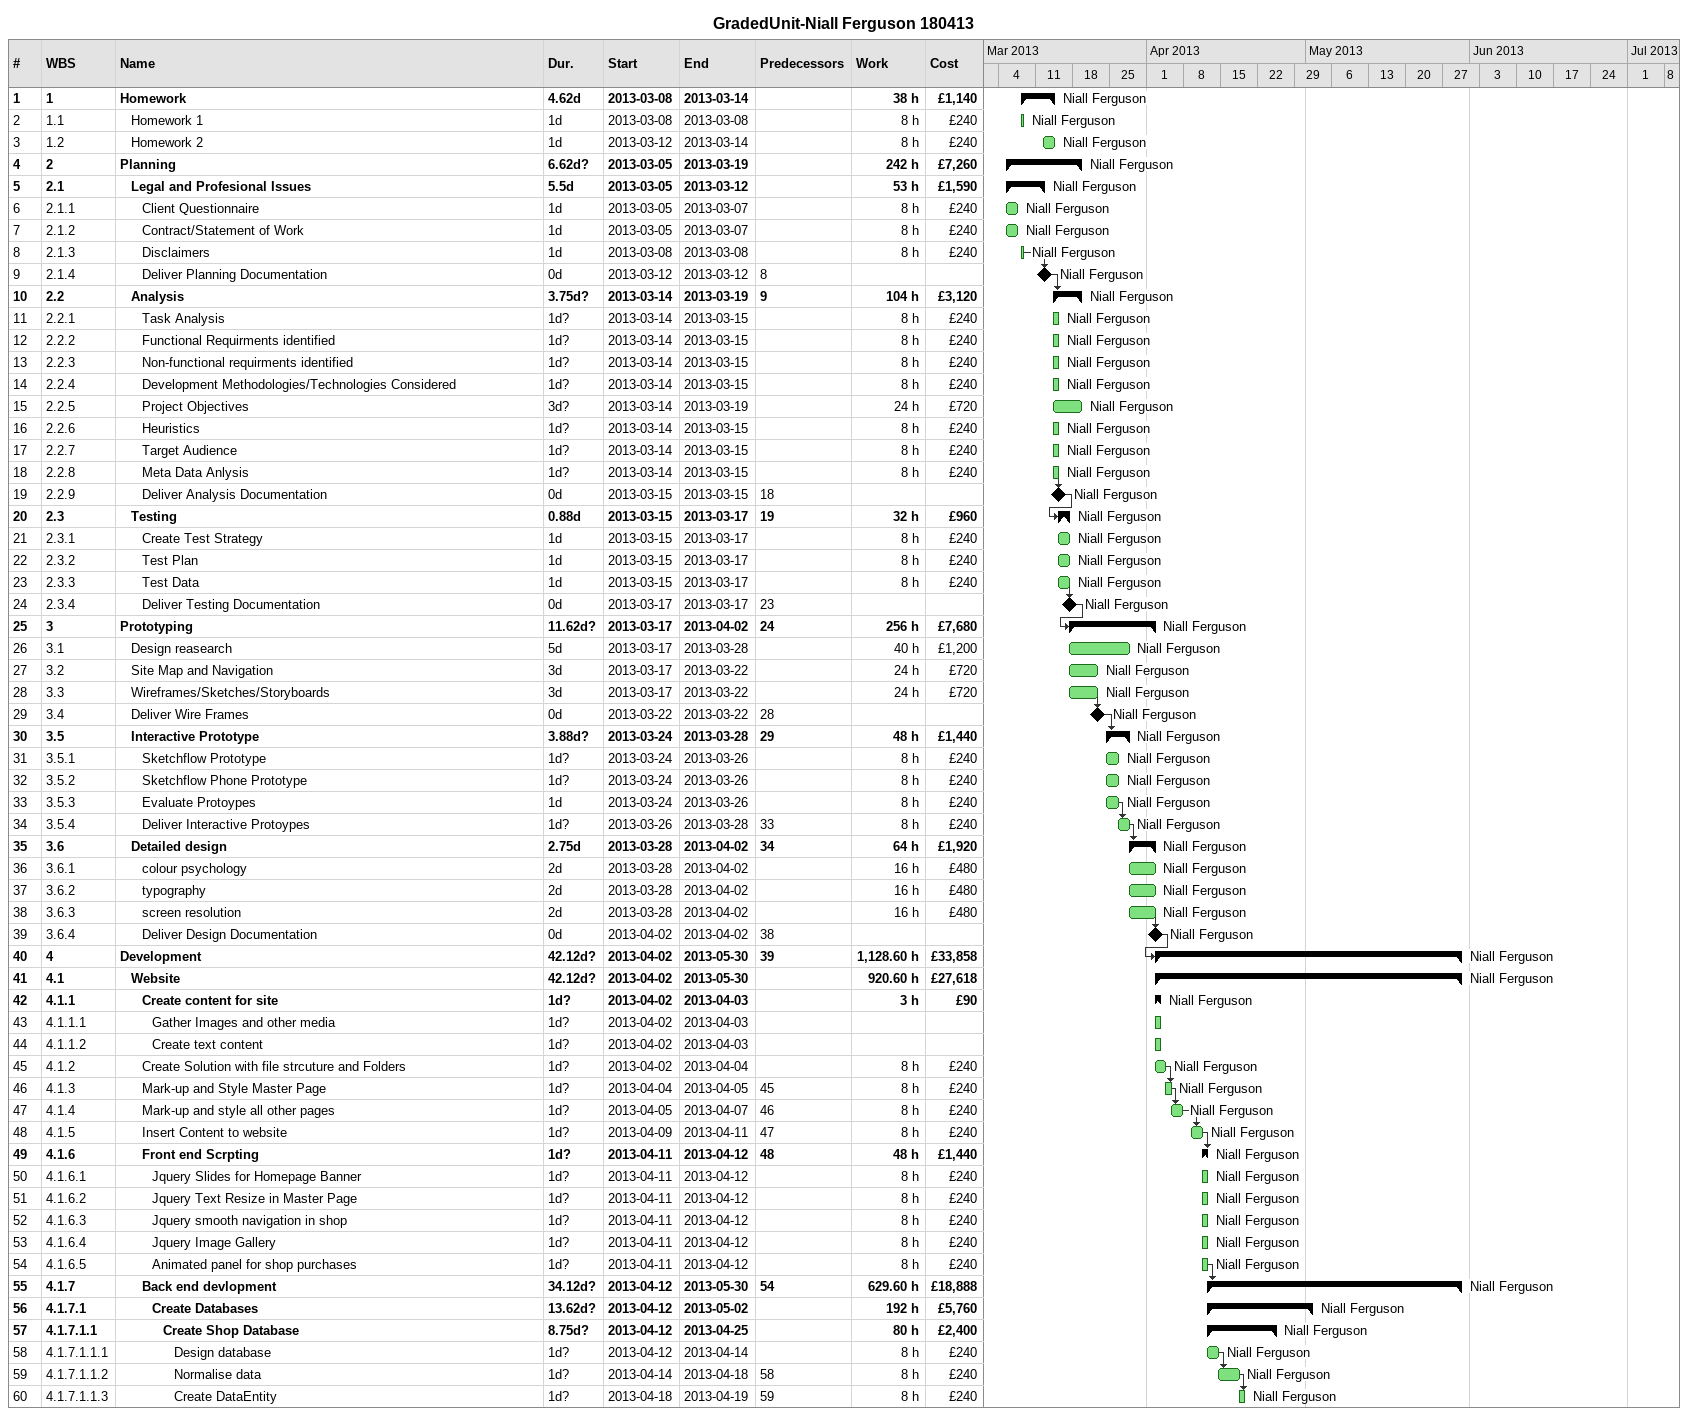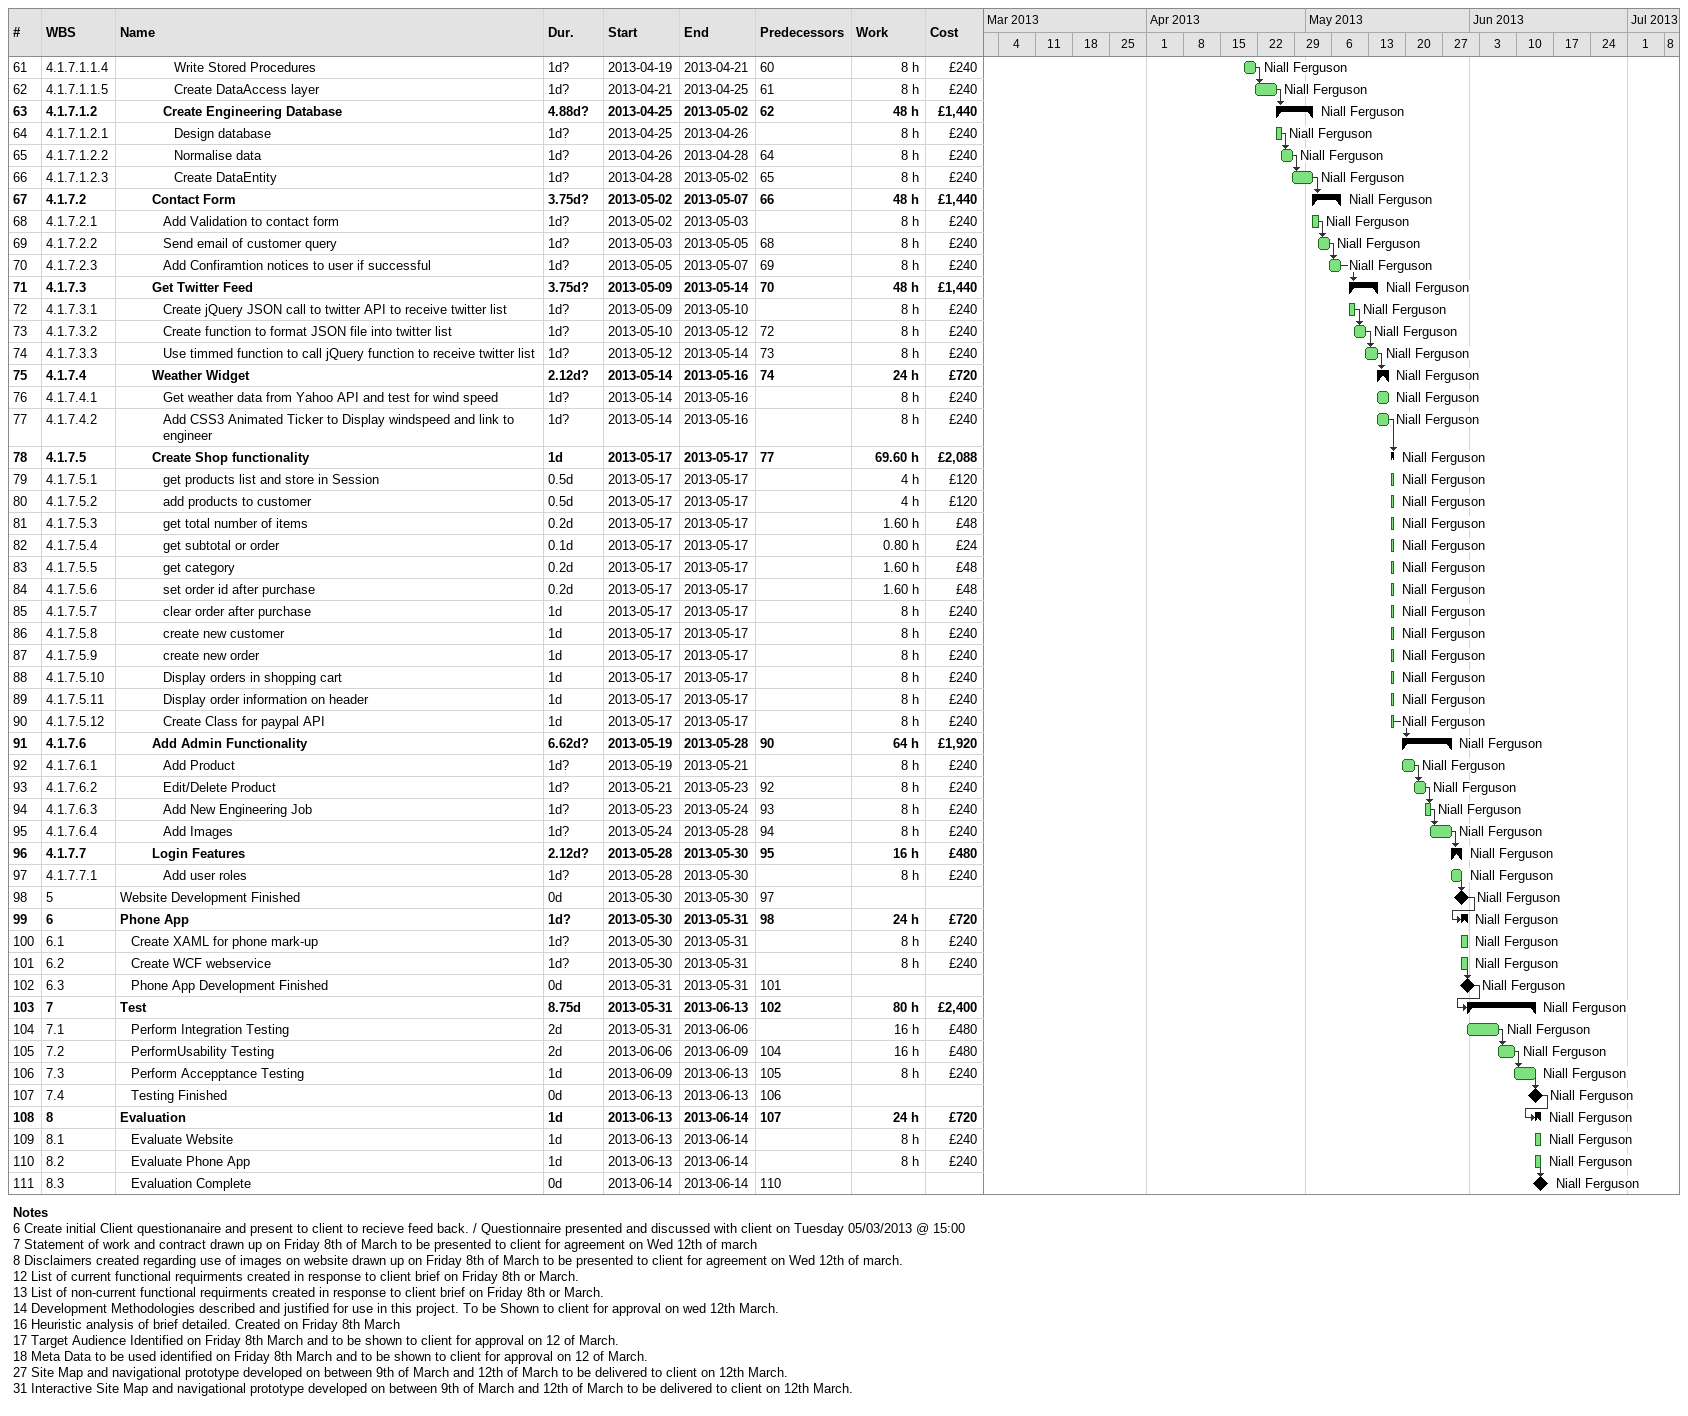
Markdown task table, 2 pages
GradedUnit-Niall Ferguson 180413

| ID | WBS | Task | Duration | Start | Finish | Predecessors | Resources | Work (h) | Cost (£) |
|---|---|---|---|---|---|---|---|---|---|
| 1 | 1 | **Homework** | 4.62d | 2013-03-08 | 2013-03-14 |  | Niall Ferguson | 38 | 1140 |
| 2 | 1.1 | Homework 1 | 1d | 2013-03-08 | 2013-03-08 |  | Niall Ferguson | 8 | 240 |
| 3 | 1.2 | Homework 2 | 1d | 2013-03-12 | 2013-03-14 |  | Niall Ferguson | 8 | 240 |
| 4 | 2 | **Planning** | 6.62d? | 2013-03-05 | 2013-03-19 |  | Niall Ferguson | 242 | 7260 |
| 5 | 2.1 | **Legal and Profesional Issues** | 5.5d | 2013-03-05 | 2013-03-12 |  | Niall Ferguson | 53 | 1590 |
| 6 | 2.1.1 | Client Questionnaire | 1d | 2013-03-05 | 2013-03-07 |  | Niall Ferguson | 8 | 240 |
| 7 | 2.1.2 | Contract/Statement of Work | 1d | 2013-03-05 | 2013-03-07 |  | Niall Ferguson | 8 | 240 |
| 8 | 2.1.3 | Disclaimers | 1d | 2013-03-08 | 2013-03-08 |  | Niall Ferguson | 8 | 240 |
| 9 | 2.1.4 | Deliver Planning Documentation | 0d | 2013-03-12 | 2013-03-12 | 8 | Niall Ferguson |  |  |
| 10 | 2.2 | **Analysis** | 3.75d? | 2013-03-14 | 2013-03-19 | 9 | Niall Ferguson | 104 | 3120 |
| 11 | 2.2.1 | Task Analysis | 1d? | 2013-03-14 | 2013-03-15 |  | Niall Ferguson | 8 | 240 |
| 12 | 2.2.2 | Functional Requirments identified | 1d? | 2013-03-14 | 2013-03-15 |  | Niall Ferguson | 8 | 240 |
| 13 | 2.2.3 | Non-functional requirments identified | 1d? | 2013-03-14 | 2013-03-15 |  | Niall Ferguson | 8 | 240 |
| 14 | 2.2.4 | Development Methodologies/Technologies Considered | 1d? | 2013-03-14 | 2013-03-15 |  | Niall Ferguson | 8 | 240 |
| 15 | 2.2.5 | Project Objectives | 3d? | 2013-03-14 | 2013-03-19 |  | Niall Ferguson | 24 | 720 |
| 16 | 2.2.6 | Heuristics | 1d? | 2013-03-14 | 2013-03-15 |  | Niall Ferguson | 8 | 240 |
| 17 | 2.2.7 | Target Audience | 1d? | 2013-03-14 | 2013-03-15 |  | Niall Ferguson | 8 | 240 |
| 18 | 2.2.8 | Meta Data Anlysis | 1d? | 2013-03-14 | 2013-03-15 |  | Niall Ferguson | 8 | 240 |
| 19 | 2.2.9 | Deliver Analysis Documentation | 0d | 2013-03-15 | 2013-03-15 | 18 | Niall Ferguson |  |  |
| 20 | 2.3 | **Testing** | 0.88d | 2013-03-15 | 2013-03-17 | 19 | Niall Ferguson | 32 | 960 |
| 21 | 2.3.1 | Create Test Strategy | 1d | 2013-03-15 | 2013-03-17 |  | Niall Ferguson | 8 | 240 |
| 22 | 2.3.2 | Test Plan | 1d | 2013-03-15 | 2013-03-17 |  | Niall Ferguson | 8 | 240 |
| 23 | 2.3.3 | Test Data | 1d | 2013-03-15 | 2013-03-17 |  | Niall Ferguson | 8 | 240 |
| 24 | 2.3.4 | Deliver Testing Documentation | 0d | 2013-03-17 | 2013-03-17 | 23 | Niall Ferguson |  |  |
| 25 | 3 | **Prototyping** | 11.62d? | 2013-03-17 | 2013-04-02 | 24 | Niall Ferguson | 256 | 7680 |
| 26 | 3.1 | Design reasearch | 5d | 2013-03-17 | 2013-03-28 |  | Niall Ferguson | 40 | 1200 |
| 27 | 3.2 | Site Map and Navigation | 3d | 2013-03-17 | 2013-03-22 |  | Niall Ferguson | 24 | 720 |
| 28 | 3.3 | Wireframes/Sketches/Storyboards | 3d | 2013-03-17 | 2013-03-22 |  | Niall Ferguson | 24 | 720 |
| 29 | 3.4 | Deliver Wire Frames | 0d | 2013-03-22 | 2013-03-22 | 28 | Niall Ferguson |  |  |
| 30 | 3.5 | **Interactive Prototype** | 3.88d? | 2013-03-24 | 2013-03-28 | 29 | Niall Ferguson | 48 | 1440 |
| 31 | 3.5.1 | Sketchflow Prototype | 1d? | 2013-03-24 | 2013-03-26 |  | Niall Ferguson | 8 | 240 |
| 32 | 3.5.2 | Sketchflow Phone Prototype | 1d? | 2013-03-24 | 2013-03-26 |  | Niall Ferguson | 8 | 240 |
| 33 | 3.5.3 | Evaluate Protoypes | 1d | 2013-03-24 | 2013-03-26 |  | Niall Ferguson | 8 | 240 |
| 34 | 3.5.4 | Deliver Interactive Protoypes | 1d? | 2013-03-26 | 2013-03-28 | 33 | Niall Ferguson | 8 | 240 |
| 35 | 3.6 | **Detailed design** | 2.75d | 2013-03-28 | 2013-04-02 | 34 | Niall Ferguson | 64 | 1920 |
| 36 | 3.6.1 | colour psychology | 2d | 2013-03-28 | 2013-04-02 |  | Niall Ferguson | 16 | 480 |
| 37 | 3.6.2 | typography | 2d | 2013-03-28 | 2013-04-02 |  | Niall Ferguson | 16 | 480 |
| 38 | 3.6.3 | screen resolution | 2d | 2013-03-28 | 2013-04-02 |  | Niall Ferguson | 16 | 480 |
| 39 | 3.6.4 | Deliver Design Documentation | 0d | 2013-04-02 | 2013-04-02 | 38 | Niall Ferguson |  |  |
| 40 | 4 | **Development** | 42.12d? | 2013-04-02 | 2013-05-30 | 39 | Niall Ferguson | 1128.60 | 33858 |
| 41 | 4.1 | **Website** | 42.12d? | 2013-04-02 | 2013-05-30 |  | Niall Ferguson | 920.60 | 27618 |
| 42 | 4.1.1 | **Create content for site** | 1d? | 2013-04-02 | 2013-04-03 |  | Niall Ferguson | 3 | 90 |
| 43 | 4.1.1.1 | Gather Images and other media | 1d? | 2013-04-02 | 2013-04-03 |  |  |  |  |
| 44 | 4.1.1.2 | Create text content | 1d? | 2013-04-02 | 2013-04-03 |  |  |  |  |
| 45 | 4.1.2 | Create Solution with file strcuture and Folders | 1d? | 2013-04-02 | 2013-04-04 |  | Niall Ferguson | 8 | 240 |
| 46 | 4.1.3 | Mark-up and Style Master Page | 1d? | 2013-04-04 | 2013-04-05 | 45 | Niall Ferguson | 8 | 240 |
| 47 | 4.1.4 | Mark-up and style all other pages | 1d? | 2013-04-05 | 2013-04-07 | 46 | Niall Ferguson | 8 | 240 |
| 48 | 4.1.5 | Insert Content to website | 1d? | 2013-04-09 | 2013-04-11 | 47 | Niall Ferguson | 8 | 240 |
| 49 | 4.1.6 | **Front end Scrpting** | 1d? | 2013-04-11 | 2013-04-12 | 48 | Niall Ferguson | 48 | 1440 |
| 50 | 4.1.6.1 | Jquery Slides for Homepage Banner | 1d? | 2013-04-11 | 2013-04-12 |  | Niall Ferguson | 8 | 240 |
| 51 | 4.1.6.2 | Jquery Text Resize in Master Page | 1d? | 2013-04-11 | 2013-04-12 |  | Niall Ferguson | 8 | 240 |
| 52 | 4.1.6.3 | Jquery smooth navigation in shop | 1d? | 2013-04-11 | 2013-04-12 |  | Niall Ferguson | 8 | 240 |
| 53 | 4.1.6.4 | Jquery Image Gallery | 1d? | 2013-04-11 | 2013-04-12 |  | Niall Ferguson | 8 | 240 |
| 54 | 4.1.6.5 | Animated panel for shop purchases | 1d? | 2013-04-11 | 2013-04-12 |  | Niall Ferguson | 8 | 240 |
| 55 | 4.1.7 | **Back end devlopment** | 34.12d? | 2013-04-12 | 2013-05-30 | 54 | Niall Ferguson | 629.60 | 18888 |
| 56 | 4.1.7.1 | **Create Databases** | 13.62d? | 2013-04-12 | 2013-05-02 |  | Niall Ferguson | 192 | 5760 |
| 57 | 4.1.7.1.1 | **Create Shop Database** | 8.75d? | 2013-04-12 | 2013-04-25 |  | Niall Ferguson | 80 | 2400 |
| 58 | 4.1.7.1.1.1 | Design database | 1d? | 2013-04-12 | 2013-04-14 |  | Niall Ferguson | 8 | 240 |
| 59 | 4.1.7.1.1.2 | Normalise data | 1d? | 2013-04-14 | 2013-04-18 | 58 | Niall Ferguson | 8 | 240 |
| 60 | 4.1.7.1.1.3 | Create DataEntity | 1d? | 2013-04-18 | 2013-04-19 | 59 | Niall Ferguson | 8 | 240 |
| 61 | 4.1.7.1.1.4 | Write Stored Procedures | 1d? | 2013-04-19 | 2013-04-21 | 60 | Niall Ferguson | 8 | 240 |
| 62 | 4.1.7.1.1.5 | Create DataAccess layer | 1d? | 2013-04-21 | 2013-04-25 | 61 | Niall Ferguson | 8 | 240 |
| 63 | 4.1.7.1.2 | **Create Engineering Database** | 4.88d? | 2013-04-25 | 2013-05-02 | 62 | Niall Ferguson | 48 | 1440 |
| 64 | 4.1.7.1.2.1 | Design database | 1d? | 2013-04-25 | 2013-04-26 |  | Niall Ferguson | 8 | 240 |
| 65 | 4.1.7.1.2.2 | Normalise data | 1d? | 2013-04-26 | 2013-04-28 | 64 | Niall Ferguson | 8 | 240 |
| 66 | 4.1.7.1.2.3 | Create DataEntity | 1d? | 2013-04-28 | 2013-05-02 | 65 | Niall Ferguson | 8 | 240 |
| 67 | 4.1.7.2 | **Contact Form** | 3.75d? | 2013-05-02 | 2013-05-07 | 66 | Niall Ferguson | 48 | 1440 |
| 68 | 4.1.7.2.1 | Add Validation to contact form | 1d? | 2013-05-02 | 2013-05-03 |  | Niall Ferguson | 8 | 240 |
| 69 | 4.1.7.2.2 | Send email of customer query | 1d? | 2013-05-03 | 2013-05-05 | 68 | Niall Ferguson | 8 | 240 |
| 70 | 4.1.7.2.3 | Add Confiramtion notices to user if successful | 1d? | 2013-05-05 | 2013-05-07 | 69 | Niall Ferguson | 8 | 240 |
| 71 | 4.1.7.3 | **Get Twitter Feed** | 3.75d? | 2013-05-09 | 2013-05-14 | 70 | Niall Ferguson | 48 | 1440 |
| 72 | 4.1.7.3.1 | Create jQuery JSON call to twitter API to receive twitter list | 1d? | 2013-05-09 | 2013-05-10 |  | Niall Ferguson | 8 | 240 |
| 73 | 4.1.7.3.2 | Create function to format JSON file into twitter list | 1d? | 2013-05-10 | 2013-05-12 | 72 | Niall Ferguson | 8 | 240 |
| 74 | 4.1.7.3.3 | Use timmed function to call jQuery function to receive twitter list | 1d? | 2013-05-12 | 2013-05-14 | 73 | Niall Ferguson | 8 | 240 |
| 75 | 4.1.7.4 | **Weather Widget** | 2.12d? | 2013-05-14 | 2013-05-16 | 74 | Niall Ferguson | 24 | 720 |
| 76 | 4.1.7.4.1 | Get weather data from Yahoo API and test for wind speed | 1d? | 2013-05-14 | 2013-05-16 |  | Niall Ferguson | 8 | 240 |
| 77 | 4.1.7.4.2 | Add CSS3 Animated Ticker to Display windspeed and link to engineer | 1d? | 2013-05-14 | 2013-05-16 |  | Niall Ferguson | 8 | 240 |
| 78 | 4.1.7.5 | **Create Shop functionality** | 1d | 2013-05-17 | 2013-05-17 | 77 | Niall Ferguson | 69.60 | 2088 |
| 79 | 4.1.7.5.1 | get products list and store in Session | 0.5d | 2013-05-17 | 2013-05-17 |  | Niall Ferguson | 4 | 120 |
| 80 | 4.1.7.5.2 | add products to customer | 0.5d | 2013-05-17 | 2013-05-17 |  | Niall Ferguson | 4 | 120 |
| 81 | 4.1.7.5.3 | get total number of items | 0.2d | 2013-05-17 | 2013-05-17 |  | Niall Ferguson | 1.60 | 48 |
| 82 | 4.1.7.5.4 | get subtotal or order | 0.1d | 2013-05-17 | 2013-05-17 |  | Niall Ferguson | 0.80 | 24 |
| 83 | 4.1.7.5.5 | get category | 0.2d | 2013-05-17 | 2013-05-17 |  | Niall Ferguson | 1.60 | 48 |
| 84 | 4.1.7.5.6 | set order id after purchase | 0.2d | 2013-05-17 | 2013-05-17 |  | Niall Ferguson | 1.60 | 48 |
| 85 | 4.1.7.5.7 | clear order after purchase | 1d | 2013-05-17 | 2013-05-17 |  | Niall Ferguson | 8 | 240 |
| 86 | 4.1.7.5.8 | create new customer | 1d | 2013-05-17 | 2013-05-17 |  | Niall Ferguson | 8 | 240 |
| 87 | 4.1.7.5.9 | create new order | 1d | 2013-05-17 | 2013-05-17 |  | Niall Ferguson | 8 | 240 |
| 88 | 4.1.7.5.10 | Display orders in shopping cart | 1d | 2013-05-17 | 2013-05-17 |  | Niall Ferguson | 8 | 240 |
| 89 | 4.1.7.5.11 | Display order information on header | 1d | 2013-05-17 | 2013-05-17 |  | Niall Ferguson | 8 | 240 |
| 90 | 4.1.7.5.12 | Create Class for paypal API | 1d | 2013-05-17 | 2013-05-17 |  | Niall Ferguson | 8 | 240 |
| 91 | 4.1.7.6 | **Add Admin Functionality** | 6.62d? | 2013-05-19 | 2013-05-28 | 90 | Niall Ferguson | 64 | 1920 |
| 92 | 4.1.7.6.1 | Add Product | 1d? | 2013-05-19 | 2013-05-21 |  | Niall Ferguson | 8 | 240 |
| 93 | 4.1.7.6.2 | Edit/Delete Product | 1d? | 2013-05-21 | 2013-05-23 | 92 | Niall Ferguson | 8 | 240 |
| 94 | 4.1.7.6.3 | Add New Engineering Job | 1d? | 2013-05-23 | 2013-05-24 | 93 | Niall Ferguson | 8 | 240 |
| 95 | 4.1.7.6.4 | Add Images | 1d? | 2013-05-24 | 2013-05-28 | 94 | Niall Ferguson | 8 | 240 |
| 96 | 4.1.7.7 | **Login Features** | 2.12d? | 2013-05-28 | 2013-05-30 | 95 | Niall Ferguson | 16 | 480 |
| 97 | 4.1.7.7.1 | Add user roles | 1d? | 2013-05-28 | 2013-05-30 |  | Niall Ferguson | 8 | 240 |
| 98 | 5 | Website Development Finished | 0d | 2013-05-30 | 2013-05-30 | 97 | Niall Ferguson |  |  |
| 99 | 6 | **Phone App** | 1d? | 2013-05-30 | 2013-05-31 | 98 | Niall Ferguson | 24 | 720 |
| 100 | 6.1 | Create XAML for phone mark-up | 1d? | 2013-05-30 | 2013-05-31 |  | Niall Ferguson | 8 | 240 |
| 101 | 6.2 | Create WCF webservice | 1d? | 2013-05-30 | 2013-05-31 |  | Niall Ferguson | 8 | 240 |
| 102 | 6.3 | Phone App Development Finished | 0d | 2013-05-31 | 2013-05-31 | 101 | Niall Ferguson |  |  |
| 103 | 7 | **Test** | 8.75d | 2013-05-31 | 2013-06-13 | 102 | Niall Ferguson | 80 | 2400 |
| 104 | 7.1 | Perform Integration Testing | 2d | 2013-05-31 | 2013-06-06 |  | Niall Ferguson | 16 | 480 |
| 105 | 7.2 | PerformUsability Testing | 2d | 2013-06-06 | 2013-06-09 | 104 | Niall Ferguson | 16 | 480 |
| 106 | 7.3 | Perform Accepptance Testing | 1d | 2013-06-09 | 2013-06-13 | 105 | Niall Ferguson | 8 | 240 |
| 107 | 7.4 | Testing Finished | 0d | 2013-06-13 | 2013-06-13 | 106 | Niall Ferguson |  |  |
| 108 | 8 | **Evaluation** | 1d | 2013-06-13 | 2013-06-14 | 107 | Niall Ferguson | 24 | 720 |
| 109 | 8.1 | Evaluate Website | 1d | 2013-06-13 | 2013-06-14 |  | Niall Ferguson | 8 | 240 |
| 110 | 8.2 | Evaluate Phone App | 1d | 2013-06-13 | 2013-06-14 |  | Niall Ferguson | 8 | 240 |
| 111 | 8.3 | Evaluation Complete | 0d | 2013-06-14 | 2013-06-14 | 110 | Niall Ferguson |  |  |

Notes
- 6: Create initial Client questionanaire and present to client to recieve feed back. / Questionnaire presented and discussed with client on Tuesday 05/03/2013 @ 15:00
- 7: Statement of work and contract drawn up on Friday 8th of March to be presented to client for agreement on Wed 12th of march
- 8: Disclaimers created regarding use of images on website drawn up on Friday 8th of March to be presented to client for agreement on Wed 12th of march.
- 12: List of current functional requirments created in response to client brief on Friday 8th or March.
- 13: List of non-current functional requirments created in response to client brief on Friday 8th or March.
- 14: Development Methodologies described and justified for use in this project. To be Shown to client for approval on wed 12th March.
- 16: Heuristic analysis of brief detailed. Created on Friday 8th March
- 17: Target Audience Identified on Friday 8th March and to be shown to client for approval on 12 of March.
- 18: Meta Data to be used identified on Friday 8th March and to be shown to client for approval on 12 of March.
- 27: Site Map and navigational prototype developed on between 9th of March and 12th of March to be delivered to client on 12th March.
- 31: Interactive Site Map and navigational prototype developed on between 9th of March and 12th of March to be delivered to client on 12th March.
